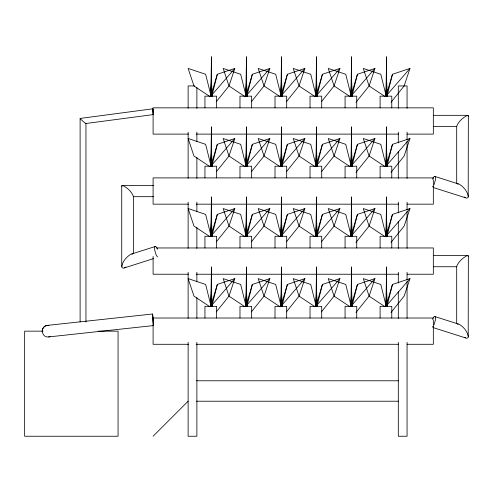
<?xml version="1.0" encoding="UTF-8"?>
<svg xmlns="http://www.w3.org/2000/svg" width="493" height="493" viewBox="0 0 493 493"><rect width="100%" height="100%" fill="white"/><g stroke="black" fill="none" stroke-linecap="round" stroke-linejoin="round"><path stroke-width="0.74" d="M209.599 96.375L193.959 85.948L188.123 68.435L205.636 74.27L211.035 95.876L211.472 74.498M209.599 166.431L193.959 156.01L188.123 138.49L205.636 144.332L211.035 165.938L211.472 144.56M209.599 236.492L193.959 226.065L188.123 208.551L205.636 214.387L211.035 235.993L211.472 214.621M209.599 306.554L193.959 296.127L188.123 278.613L205.636 284.449L211.035 306.054L211.472 284.677M244.627 96.375L228.992 85.948L223.15 68.435L240.664 74.27L246.069 95.876L246.506 74.498M244.627 166.431L228.992 156.01L223.15 138.49L240.664 144.332L246.069 165.938L246.506 144.56M244.627 236.492L228.992 226.065L223.15 208.551L240.664 214.387L246.069 235.993L246.506 214.621M244.627 306.554L228.992 296.127L223.15 278.613L240.664 284.449L246.069 306.054L246.506 284.677M279.66 96.375L264.02 85.948L258.178 68.435L275.698 74.27L281.096 95.876L281.534 74.498M279.66 166.431L264.02 156.01L258.178 138.49L275.698 144.332L281.096 165.938L281.534 144.56M279.66 236.492L264.02 226.065L258.178 208.551L275.698 214.387L281.096 235.993L281.534 214.621M279.66 306.554L264.02 296.127L258.178 278.613L275.698 284.449L281.096 306.054L281.534 284.677M314.688 96.375L299.048 85.948L293.212 68.435L310.726 74.27L316.124 95.876L316.561 74.498M314.688 166.431L299.048 156.01L293.212 138.49L310.726 144.332L316.124 165.938L316.561 144.56M314.688 236.492L299.048 226.065L293.212 208.551L310.726 214.387L316.124 235.993L316.561 214.621M314.688 306.554L299.048 296.127L293.212 278.613L310.726 284.449L316.124 306.054L316.561 284.677M349.716 96.375L334.081 85.948L328.239 68.435L345.753 74.27L351.158 95.876L351.595 74.498M349.716 166.431L334.081 156.01L328.239 138.49L345.753 144.332L351.158 165.938L351.595 144.56M349.716 236.492L334.081 226.065L328.239 208.551L345.753 214.387L351.158 235.993L351.595 214.621M349.716 306.554L334.081 296.127L328.239 278.613L345.753 284.449L351.158 306.054L351.595 284.677M384.743 96.375L369.109 85.948L363.267 68.435L380.787 74.27L386.185 95.876L386.623 74.498M384.743 166.431L369.109 156.01L363.267 138.49L380.787 144.332L386.185 165.938L386.623 144.56M384.743 236.492L369.109 226.065L363.267 208.551L380.787 214.387L386.185 235.993L386.623 214.621M384.743 306.554L369.109 296.127L363.267 278.613L380.787 284.449L386.185 306.054L386.623 284.677M211.035 95.876L211.472 80.106L212.169 96.622M211.035 165.938L211.472 150.168L212.169 166.683M211.035 235.993L211.472 220.229L212.169 236.745M211.035 306.054L211.472 290.285L212.138 306.048M246.069 95.876L246.506 80.106L247.196 96.622M246.069 165.938L246.506 150.168L247.196 166.683M246.069 235.993L246.506 220.229L247.196 236.745M246.069 306.054L246.506 290.285L247.166 306.048M281.096 95.876L281.534 80.106L282.23 96.622M281.096 165.938L281.534 150.168L282.23 166.683M281.096 235.993L281.534 220.229L282.23 236.745M281.096 306.054L281.534 290.285L282.199 306.048M316.124 95.876L316.561 80.106L317.258 96.622M316.124 165.938L316.561 150.168L317.258 166.683M316.124 235.993L316.561 220.229L317.258 236.745M316.124 306.054L316.561 290.285L317.227 306.048M351.158 95.876L351.595 80.106L352.285 96.622M351.158 165.938L351.595 150.168L352.285 166.683M351.158 235.993L351.595 220.229L352.285 236.745M351.158 306.054L351.595 290.285L352.255 306.048M386.185 95.876L386.623 80.106L387.319 96.622M386.185 165.938L386.623 150.168L387.319 166.683M386.185 235.993L386.623 220.229L387.319 236.745M386.185 306.054L386.623 290.285L387.288 306.048M153.711 325.553L48.591 336.929C41.159 338.013 39.97 325.873 47.414 325.38L152.473 314.01M211.472 80.106L210.788 96.166L234.828 68.435L217.314 74.27L210.788 96.166L211.472 56.757L211.472 94.576M211.472 150.168L210.788 166.221L234.828 138.49L217.314 144.332L210.788 166.221L211.472 126.818L211.472 164.637M211.472 220.229L210.788 236.283L234.828 208.551L217.314 214.387L210.788 236.283L211.472 196.873L211.472 234.699M211.472 290.285L210.788 306.344L234.828 278.613L217.314 284.449L210.788 306.344L211.472 266.935L211.472 304.754M246.506 80.106L245.816 96.166L269.856 68.435L252.342 74.27L245.816 96.166L246.506 56.757L246.506 94.576M246.506 150.168L245.816 166.221L269.856 138.49L252.342 144.332L245.816 166.221L246.506 126.818L246.506 164.637M246.506 220.229L245.816 236.283L269.856 208.551L252.342 214.387L245.816 236.283L246.506 196.873L246.506 234.699M246.506 290.285L245.816 306.344L269.856 278.613L252.342 284.449L245.816 306.344L246.506 266.935L246.506 304.754M281.534 80.106L280.844 96.166L304.89 68.435L287.37 74.27L280.844 96.166L281.534 56.757L281.534 94.576M281.534 150.168L280.844 166.221L304.89 138.49L287.37 144.332L280.844 166.221L281.534 126.818L281.534 164.637M281.534 220.229L280.844 236.283L304.89 208.551L287.37 214.387L280.844 236.283L281.534 196.873L281.534 234.699M281.534 290.285L280.844 306.344L304.89 278.613L287.37 284.449L280.844 306.344L281.534 266.935L281.534 305.518M316.561 80.106L315.877 96.166L339.917 68.435L322.404 74.27L315.877 96.166L316.561 56.757L316.561 94.576M316.561 150.168L315.877 166.221L339.917 138.49L322.404 144.332L315.877 166.221L316.561 126.818L316.561 165.401M316.561 220.229L315.877 236.283L339.917 208.551L322.404 214.387L315.877 236.283L316.561 196.873L316.561 235.457M316.561 290.285L315.877 306.344L339.917 278.613L322.404 284.449L315.877 306.344L316.561 266.935L316.561 305.518M351.595 80.106L350.905 96.166L374.945 68.435L357.431 74.27L350.905 96.166L351.595 56.757L351.595 95.34M351.595 150.168L350.905 166.221L374.945 138.49L357.431 144.332L350.905 166.221L351.595 126.818L351.595 165.401M351.595 220.229L350.905 236.283L374.945 208.551L357.431 214.387L350.905 236.283L351.595 196.873L351.595 235.457M351.595 290.285L350.905 306.344L374.945 278.613L357.431 284.449L350.905 306.344L351.595 266.935L351.595 305.518M386.623 80.106L385.933 96.166L409.979 68.435L392.459 74.27L385.933 96.166L386.623 56.757L386.623 95.34M386.623 150.168L385.933 166.221L409.979 138.49L392.459 144.332L385.933 166.221L386.623 126.818L386.623 165.401M386.623 220.229L385.933 236.283L409.979 208.551L392.459 214.387L385.933 236.283L386.623 196.873L386.623 235.457M386.623 290.285L385.933 306.344L409.979 278.613L392.459 284.449L385.933 306.344L386.623 266.935L386.623 305.518M433.329 115.331L467.475 115.331L468.35 115.732L468.202 197.477L466.772 198.18L433.446 187.574M433.329 255.448L467.475 255.448L468.35 255.855L468.202 337.594L466.772 338.297L433.045 327.562M153.736 258.554L123.312 268.235L121.882 267.533C121.759 262.042 126.257 257.173 130.639 254.326L155.424 246.445L155.917 246.679A4.899 1.424 72.3 0 1 157.594 249.304M468.202 116.484L468.35 115.732M468.202 256.606L468.35 255.855M211.793 96.357L217.314 74.27M211.793 166.418L217.314 144.332M211.793 236.474L217.314 214.387M246.82 96.357L252.342 74.27M211.793 306.535L217.314 284.449M246.82 166.418L252.342 144.332M246.82 236.474L252.342 214.387M281.848 96.357L287.37 74.27M246.82 306.535L252.342 284.449M281.848 166.418L287.37 144.332M281.848 236.474L287.37 214.387M316.882 96.357L322.404 74.27M281.848 306.535L287.37 284.449M316.882 166.418L322.404 144.332M316.882 236.474L322.404 214.387M351.91 96.357L357.431 74.27M316.882 306.535L322.404 284.449M351.91 166.418L357.431 144.332M351.91 236.474L357.431 214.387M386.937 96.357L392.459 74.27M351.91 306.535L357.431 284.449M386.937 166.418L392.459 144.332M386.937 236.474L392.459 214.387M386.937 306.535L392.459 284.449M234.828 68.435L228.992 85.948L216.328 101.712M234.828 138.49L228.992 156.01L216.328 171.767M269.856 68.435L264.02 85.948L251.362 101.712M234.828 208.551L228.992 226.065L216.328 241.829M269.856 138.49L264.02 156.01L251.362 171.767M234.828 278.613L228.992 296.127L216.328 311.89M304.89 68.435L299.048 85.948L286.39 101.712M269.856 208.551L264.02 226.065L251.362 241.829M304.89 138.49L299.048 156.01L286.39 171.767M269.856 278.613L264.02 296.127L251.362 311.89M339.917 68.435L334.081 85.948L321.418 101.712M304.89 208.551L299.048 226.065L286.39 241.829M339.917 138.49L334.081 156.01L321.418 171.767M304.89 278.613L299.048 296.127L286.39 311.89M374.945 68.435L369.109 85.948L355.983 102.297M339.917 208.551L334.081 226.065L321.418 241.829M374.945 138.49L369.109 156.01L355.983 172.353M339.917 278.613L334.081 296.127L321.418 311.89M409.979 68.435L404.137 85.948L391.011 102.297M374.945 208.551L369.109 226.065L355.983 242.414M409.979 138.49L404.137 156.01L391.011 172.353M374.945 278.613L369.109 296.127L355.983 312.47M409.979 208.551L404.137 226.065L391.011 242.414M409.979 278.613L404.137 296.127L391.011 312.47M155.024 246.568L154.734 247.055A6.36 1.843 72.3 0 0 154.734 250.216L155.917 254.308A4.899 1.424 72.3 0 0 157.594 256.933M121.734 266.503L121.734 185.793L122.609 185.386L153.717 185.386M153.095 436.243L188.123 401.216M124.489 267.865L125.875 267.027M467.475 115.331C462.939 117.581 458.545 121.444 456.691 126.22L456.691 183.341M467.475 255.448C462.939 257.703 458.545 261.561 456.691 266.337L456.691 323.463M48.591 336.929L50.07 336.571M152.67 108.817L80.112 118.437L80.112 321.941M85.85 123.515L153.514 114.555M457.381 184.006L458.268 183.895M457.381 324.123L458.268 324.012M194.692 85.948L188.123 85.948L188.123 108.275M433.329 126.627L456.808 126.627M188.505 134.114L153.095 134.114L153.095 107.844L433.329 107.844L433.329 134.114L407.15 134.114M196.208 134.114L398.683 134.114M133.276 196.682L153.724 196.682M188.505 204.17L153.095 204.17L153.095 177.899L433.329 177.899L433.329 178.349M196.208 204.17L398.683 204.17M407.15 204.17L433.329 204.17L433.329 186.366M156.17 247.961L433.329 247.961L433.329 274.231L407.15 274.231M433.329 266.744L456.808 266.744M188.505 274.231L153.095 274.231L153.095 256.428M196.208 274.231L398.683 274.231M433.329 318.016L153.095 318.016L153.095 344.293L188.505 344.293M43.027 331.154L24.65 331.154L24.65 436.243L118.061 436.243L118.061 331.154L98.156 331.154M196.208 344.293L398.683 344.293M407.15 344.293L433.329 344.293L433.329 326.489M196.571 380.781L398.609 380.781M196.571 401.216L398.609 401.216M47.414 325.38L48.936 325.417A5.867 5.867 0 0 0 42.256 330.267A5.768 5.768 0 0 0 42.207 331.783M131.816 253.957L132.703 254.068M122.609 185.386C127.145 187.642 131.539 191.5 133.393 196.282L133.393 253.402M80.507 118.61L80.112 118.437L81.573 120.002A5.072 0.438 41 0 0 83.785 121.962L85.56 123.342M464.209 196.966L465.595 197.804M464.671 337.366L465.595 337.921M435.06 176.512L435.35 176.993A6.36 1.843 -72.3 0 1 435.35 180.155L434.167 184.246A4.899 1.424 -72.3 0 1 432.49 186.878M435.06 316.629L435.35 317.116A6.36 1.843 -72.3 0 1 435.35 320.277L434.167 324.369A4.899 1.424 -72.3 0 1 432.49 326.995M121.734 185.793L121.882 186.545M468.35 196.448C467.376 191.395 463.784 186.921 459.445 184.271L434.66 176.383L434.167 176.617A4.899 1.424 -72.3 0 0 432.49 179.249M468.35 336.565C467.376 331.512 463.784 327.044 459.445 324.388L434.66 316.5L434.167 316.74A4.899 1.424 -72.3 0 0 432.49 319.365M433.329 179.662L433.329 184.468M433.329 319.778L433.329 324.585M407.058 108.275L407.058 85.948L398.301 85.948L398.301 108.275M407.058 132.142L407.058 139.839M407.058 141.38L407.058 178.33M407.058 202.198L407.058 209.901M407.058 211.435L407.058 248.392M407.058 272.259L407.058 279.956M407.058 281.497L407.058 318.453M407.058 342.321L407.058 436.243L398.301 436.243L398.301 342.321M398.301 132.142L398.301 142.921M398.301 151.388L398.301 178.33M398.301 202.198L398.301 212.976M398.301 221.449L398.301 248.392M398.301 272.259L398.301 283.037M398.301 291.505L398.301 318.453M391.775 107.844L391.775 96.166L380.097 96.166L380.097 107.844M391.775 177.899L391.775 166.221L380.097 166.221L380.097 177.899M391.775 247.961L391.775 236.283L380.097 236.283L380.097 247.961M391.775 318.016L391.775 306.344L380.097 306.344L380.097 318.016M356.741 107.844L356.741 96.166L345.069 96.166L345.069 107.844M356.741 177.899L356.741 166.221L345.069 166.221L345.069 177.899M356.741 247.961L356.741 236.283L345.069 236.283L345.069 247.961M356.741 318.016L356.741 306.344L345.069 306.344L345.069 318.016M321.713 107.844L321.713 96.166L310.035 96.166L310.035 107.844M321.713 177.899L321.713 166.221L310.035 166.221L310.035 177.899M321.713 247.961L321.713 236.283L310.035 236.283L310.035 247.961M321.713 318.016L321.713 306.344L310.035 306.344L310.035 318.016M286.686 107.844L286.686 96.166L275.008 96.166L275.008 107.844M286.686 177.899L286.686 166.221L275.008 166.221L275.008 177.899M286.686 247.961L286.686 236.283L275.008 236.283L275.008 247.961M286.686 318.016L286.686 306.344L275.008 306.344L275.008 318.016M251.652 107.844L251.652 96.166L239.98 96.166L239.98 107.844M251.652 177.899L251.652 166.221L239.98 166.221L239.98 177.899M251.652 247.961L251.652 236.283L239.98 236.283L239.98 247.961M251.652 318.016L251.652 306.344L239.98 306.344L239.98 318.016M216.624 107.844L216.624 96.166L204.946 96.166L204.946 107.844M216.624 177.899L216.624 166.221L204.946 166.221L204.946 177.899M216.624 247.961L216.624 236.283L204.946 236.283L204.946 247.961M216.624 318.016L216.624 306.344L204.946 306.344L204.946 318.016M196.88 87.489L196.88 108.275M196.88 132.142L196.88 141.38M196.88 157.544L196.88 178.33M196.88 202.198L196.88 211.435M196.88 227.606L196.88 248.392M196.88 272.259L196.88 281.497M196.88 297.667L196.88 318.453M196.88 342.321L196.88 436.243L188.123 436.243L188.123 342.321M188.123 132.142L188.123 178.33M188.123 202.198L188.123 248.392M188.123 272.259L188.123 318.453M85.955 123.515L85.955 321.929M153.6 325.368A5.768 0.357 83.8 0 1 152.583 318.324A5.867 0.364 83.8 0 1 152.583 314.195A5.768 0.357 83.8 0 1 153.6 321.233M153.588 114.364A2.921 0.382 82.4 0 1 152.762 112.071A2.921 0.382 82.4 0 1 152.768 108.817A2.921 0.382 82.4 0 1 153.588 112.792"/></g></svg>
